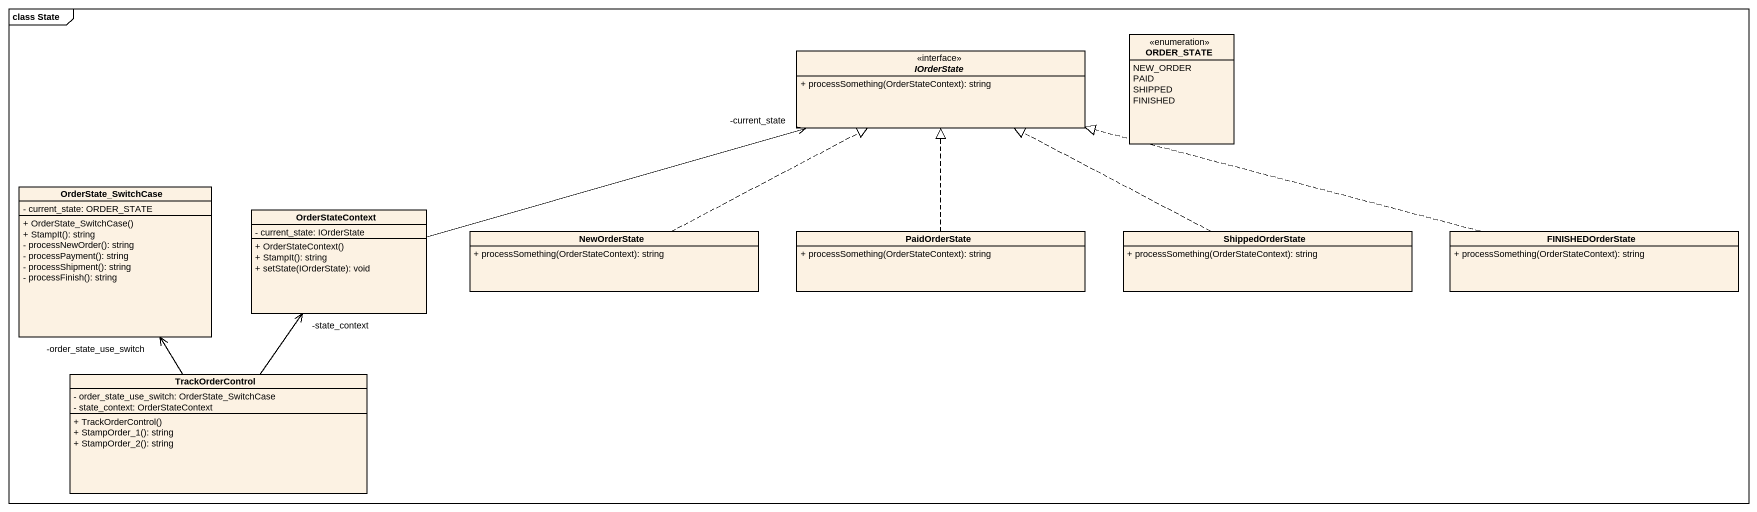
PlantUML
@startuml
mainframe class State
hide circle
hide empty members
skinparam classAttributeIconSize 0
interface IOrderState {
  + processSomething(OrderStateContext): string
}
enum ORDER_STATE {
  NEW_ORDER
  PAID
  SHIPPED
  FINISHED
}
class OrderState_SwitchCase {
  - current_state: ORDER_STATE
  + OrderState_SwitchCase()
  + StampIt(): string
  - processNewOrder(): string
  - processPayment(): string
  - processShipment(): string
  - processFinish(): string
}
class OrderStateContext {
  - current_state: IOrderState
  + OrderStateContext()
  + StampIt(): string
  + setState(IOrderState): void
}
class NewOrderState {
  + processSomething(OrderStateContext): string
}
class PaidOrderState {
  + processSomething(OrderStateContext): string
}
class ShippedOrderState {
  + processSomething(OrderStateContext): string
}
class FINISHEDOrderState {
  + processSomething(OrderStateContext): string
}
class TrackOrderControl {
  - order_state_use_switch: OrderState_SwitchCase
  - state_context: OrderStateContext
  + TrackOrderControl()
  + StampOrder_1(): string
  + StampOrder_2(): string
}
OrderStateContext -right-> "-current_state" IOrderState
NewOrderState .right.|> IOrderState
PaidOrderState .up.|> IOrderState
ShippedOrderState .left.|> IOrderState
FINISHEDOrderState .left.|> IOrderState
TrackOrderControl -up-> "-order_state_use_switch" OrderState_SwitchCase
TrackOrderControl -up-> "-state_context" OrderStateContext
@enduml
